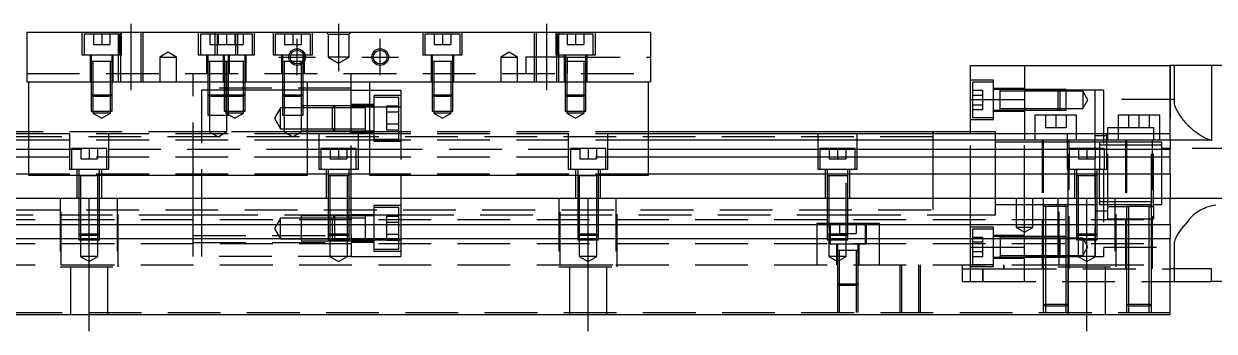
# Model space of a CAD drawing. Extents: x -20 to 630, y -286 to 102.
# Drawn here: x 124.3 to 410.6, y -243 to -169 of the extents above; entities that cross this region are included whole.
import ezdxf

# ---------------------------------------------------------------- set-up
doc = ezdxf.new("R2010")
doc.units = 0
doc.linetypes.add('CENTER', pattern=[50.8, 31.75, -6.35, 6.35, -6.35])
doc.linetypes.add('DASHED', pattern=[19.05, 12.7, -6.35])
doc.layers.get('0').update_dxf_attribs({"linetype": 'CONTINUOUS'})
doc.layers.add('CENTER', color=1, linetype='CENTER')

msp = doc.modelspace()

# ---------------------------------------------------------------- linework, layer by layer
at = {"color": 7, "linetype": 'CONTINUOUS'}
for p, q in [((125, -170.98), (125, -182.98)), ((125, -170.98), (275, -170.98)), ((275, -170.98), (275, -182.98)), ((191.500006, -178.08), (191.229838, -178.08)), ((352, -187.19658), (352, -178.98)), ((352, -178.98), (365, -178.98)), ((365, -178.98), (400, -178.98)), ((365, -178.98), (365, -195.48)), ((400, -195.48), (400, -178.98)), ((410, -178.98), (400, -178.98)), ((410, -178.98), (410, -196.98)), ((446, -178.98), (410, -178.98)), ((125, -182.98), (275, -182.98)), ((125.5, -205.48), (125.5, -182.98)), ((192.5, -205.48), (192.5, -182.98)), ((203, -195.48), (203, -182.98)), ((207.5, -205.48), (207.5, -182.98)), ((274.5, -205.48), (274.5, -182.98)), ((203, -184.98), (207.5, -184.98)), ((359.1, -184.802326), (359.1, -184.803182)), ((352, -187.19658), (365, -187.19658)), ((352, -195.48), (352, -187.19658)), ((377.5, -190.98), (367.5, -190.98)), ((367.5, -190.98), (367.5, -195.48)), ((377.5, -195.48), (377.5, -190.98)), ((397.5, -190.98), (387.5, -190.98)), ((387.5, -190.98), (387.5, -195.48)), ((397.5, -195.48), (397.5, -190.98)), ((125.5, -195.48), (0, -195.48)), ((125.5, -197.019608), (0, -197.019608)), ((125.5, -194.98), (28, -194.98)), ((207.5, -195.48), (192.5, -195.48)), ((207.5, -197.019608), (192.5, -197.019608)), ((343, -194.98), (274.5, -194.98)), ((400, -195.48), (274.5, -195.48)), ((400, -197.019608), (274.5, -197.019608)), ((343, -194.98), (342.995, -194.98)), ((343, -194.979994), (343, -195.48)), ((343, -194.980502), (343, -194.98)), ((343.005, -194.98), (343, -194.98)), ((352, -194.98), (343, -194.98)), ((343, -195.477168), (343, -194.980502)), ((400, -197.019608), (400, -195.48)), ((410, -196.98), (400, -196.98)), ((400, -197.019608), (400, -199.140392)), ((0, -199.140392), (125.5, -199.140392)), ((192.5, -199.140392), (207.5, -199.140392)), ((274.5, -199.140392), (400, -199.140392)), ((400, -201.050532), (400, -199.140392)), ((125.5, -201.050532), (0, -201.050532)), ((207.5, -201.050532), (192.5, -201.050532)), ((400, -201.050532), (274.5, -201.050532)), ((400, -205.161934), (400, -201.050532)), ((125.5, -205.161934), (0, -205.161934)), ((192.5, -205.48), (125.5, -205.48)), ((207.5, -205.161934), (192.5, -205.161934)), ((274.5, -205.48), (207.5, -205.48)), ((400, -205.161934), (274.5, -205.161934)), ((400, -205.161934), (400, -210.98)), ((0, -210.98), (400, -210.98)), ((400, -217.28), (400, -210.98)), ((395.500006, -212.98), (389.499994, -212.98)), ((390, -212.98), (390, -220.68)), ((395, -220.68), (395, -212.98)), ((0, -217.28), (400, -217.28)), ((400, -217.28), (400, -220.68)), ((359.1, -220.157664), (359.1, -220.55767)), ((0, -220.68), (400, -220.68)), ((359.1, -220.55767), (359.1, -220.68)), ((359.1, -222.515624), (359.1, -222.799714)), ((390, -220.68), (390, -227.97998)), ((395, -227.97998), (395, -220.68)), ((400, -238.98), (400, -220.68)), ((359.1, -224.75767), (359.1, -225.157674)), ((390, -227.98), (390, -236.98)), ((395, -236.98), (395, -227.98)), ((410, -227.98), (400, -227.98)), ((410, -230.98), (410, -227.98)), ((400, -230.98), (410, -230.98)), ((446, -230.98), (410, -230.98)), ((0, -238.98), (400, -238.98))]:
    msp.add_line(p, q, dxfattribs=at)
at = {"color": 3, "linetype": 'DASHED'}
for p, q in [((138.25, -170.98), (138.25, -176.48)), ((147.25, -171.48), (138.75, -171.48)), ((138.75, -171.48), (138.75, -176.48)), ((141, -171.48), (141, -173.98)), ((143, -171.48), (143, -173.98)), ((145, -171.48), (145, -173.98)), ((147.000006, -170.98), (147.000006, -171.48)), ((147.000006, -171.48), (147.000006, -176.48)), ((147.25, -176.48), (147.25, -171.48)), ((147.5, -170.98), (147.5, -182.98)), ((147.75, -176.48), (147.75, -170.98)), ((152.5, -182.98), (152.5, -170.98)), ((152.999994, -182.98), (152.999994, -170.98)), ((166.25, -170.98), (166.25, -176.48)), ((170.75, -171.48), (166.75, -171.48)), ((166.75, -171.48), (166.75, -176.48)), ((169, -171.48), (169, -173.98)), ((170.25, -170.98), (170.25, -176.48)), ((179.25, -171.48), (170.75, -171.48)), ((170.75, -171.48), (170.75, -176.48)), ((171, -171.48), (171, -173.98)), ((173, -171.48), (173, -173.98)), ((175, -171.48), (175, -173.98)), ((175.25, -176.48), (175.25, -171.48)), ((175.75, -176.48), (175.75, -170.98)), ((177, -171.48), (177, -173.98)), ((179.25, -176.48), (179.25, -171.48)), ((179.75, -176.48), (179.75, -170.98)), ((184.25, -170.98), (184.25, -176.48)), ((193.25, -171.48), (184.75, -171.48)), ((184.75, -171.48), (184.75, -176.48)), ((187, -171.48), (187, -173.98)), ((189, -171.48), (189, -173.98)), ((191, -171.48), (191, -173.98)), ((193.25, -176.48), (193.25, -171.48)), ((193.75, -176.48), (193.75, -170.98)), ((197.5, -171.48), (197, -170.98)), ((197.5, -171.48), (197.5, -176.98)), ((197.5, -171.48), (202.5, -171.48)), ((202.5, -171.48), (203, -170.98)), ((202.5, -176.98), (202.5, -171.48)), ((220.25, -170.98), (220.25, -176.48)), ((229.25, -171.48), (220.75, -171.48)), ((220.75, -171.48), (220.75, -176.48)), ((223, -171.48), (223, -173.98)), ((225, -171.48), (225, -173.98)), ((227, -171.48), (227, -173.98)), ((229.25, -176.48), (229.25, -171.48)), ((229.75, -176.48), (229.75, -170.98)), ((247.000006, -170.98), (247.000006, -182.98)), ((247.5, -170.98), (247.5, -182.98)), ((252.25, -170.98), (252.25, -176.48)), ((252.5, -182.98), (252.5, -170.98)), ((261.25, -171.48), (252.75, -171.48)), ((252.75, -171.48), (252.75, -176.48)), ((252.999994, -171.48), (252.999994, -170.98)), ((252.999994, -176.48), (252.999994, -171.48)), ((255, -171.48), (255, -173.98)), ((257, -171.48), (257, -173.98)), ((259, -171.48), (259, -173.98)), ((261.25, -176.48), (261.25, -171.48)), ((261.75, -176.48), (261.75, -170.98)), ((141, -173.98), (143, -173.98)), ((143, -173.98), (145, -173.98)), ((169, -173.98), (171, -173.98)), ((171, -173.98), (173, -173.98)), ((173, -173.98), (175, -173.98)), ((175, -173.98), (177, -173.98)), ((187, -173.98), (189, -173.98)), ((189, -173.98), (191, -173.98)), ((223, -173.98), (225, -173.98)), ((225, -173.98), (227, -173.98)), ((255, -173.98), (257, -173.98)), ((257, -173.98), (259, -173.98)), ((138.25, -176.48), (147.75, -176.48)), ((140.25, -176.48), (140.25, -182.98)), ((140.5, -176.48), (140.5, -178.08)), ((145.5, -178.08), (145.5, -176.48)), ((145.75, -182.98), (145.75, -176.48)), ((147.000006, -176.48), (147.000006, -182.98)), ((159, -175.8253), (157, -176.98)), ((157, -176.98), (159, -176.98)), ((157, -176.98), (157, -182.98)), ((161, -176.98), (159, -175.8253)), ((159, -176.98), (161, -176.98)), ((161, -182.98), (161, -176.98)), ((166.25, -176.48), (170.25, -176.48)), ((168.25, -176.48), (168.25, -180.98)), ((168.5, -176.48), (168.5, -178.08)), ((170.25, -176.48), (179.75, -176.48)), ((172.25, -176.48), (172.25, -182.98)), ((172.5, -176.48), (172.5, -178.08)), ((173.5, -178.08), (173.5, -176.48)), ((173.75, -180.98), (173.75, -176.48)), ((177.5, -178.08), (177.5, -176.48)), ((177.75, -182.98), (177.75, -176.48)), ((184.25, -176.48), (193.75, -176.48)), ((186.25, -176.48), (186.25, -180.98)), ((186.5, -176.48), (186.5, -178.08)), ((191.5, -177.667386), (191.5, -176.48)), ((191.75, -180.98), (191.75, -176.48)), ((202.5, -176.98), (197.5, -176.98)), ((197.5, -176.98), (200, -178.423376)), ((200, -178.423376), (202.5, -176.98)), ((220.25, -176.48), (229.75, -176.48)), ((222.25, -176.48), (222.25, -182.98)), ((222.5, -176.48), (222.5, -178.08)), ((227.5, -178.08), (227.5, -176.48)), ((227.75, -182.98), (227.75, -176.48)), ((241, -175.8253), (239, -176.98)), ((239, -176.98), (241, -176.98)), ((239, -176.98), (239, -182.98)), ((243, -176.98), (241, -175.8253)), ((241, -176.98), (243, -176.98)), ((243, -182.98), (243, -176.98)), ((245, -176.98), (245, -180.98)), ((255, -176.98), (245, -176.98)), ((252.25, -176.48), (261.75, -176.48)), ((252.999994, -182.98), (252.999994, -176.48)), ((254.25, -176.48), (254.25, -182.98)), ((254.5, -176.48), (254.5, -178.08)), ((255, -176.98), (275, -176.98)), ((255, -180.98), (255, -176.98)), ((255, -176.98), (255, -178.08)), ((259.5, -178.08), (259.5, -176.48)), ((259.75, -182.98), (259.75, -176.48)), ((140.5, -178.075), (140.5, -178.08)), ((145.5, -178.08), (140.5, -178.08)), ((140.5, -178.08), (140.5, -178.085)), ((140.5, -178.08), (140.5, -182.97998)), ((140.9, -178.08), (140.9, -182.97998)), ((145.1, -182.97998), (145.1, -178.08)), ((145.242602, -178.08), (145.5, -178.08)), ((145.5, -178.08), (145.5, -178.075)), ((145.5, -178.085), (145.5, -178.08)), ((145.5, -182.97998), (145.5, -178.08)), ((168.5, -178.075), (168.5, -178.08)), ((168.5, -178.08), (168.757448, -178.08)), ((173.5, -178.08), (168.5, -178.08)), ((168.5, -178.08), (168.5, -180.97998)), ((168.5, -178.08), (168.5, -178.085)), ((168.9, -178.08), (168.9, -186.48)), ((172.5, -178.075), (172.5, -178.08)), ((177.5, -178.08), (172.5, -178.08)), ((172.5, -178.08), (172.5, -178.085)), ((172.5, -178.08), (172.5, -182.97998)), ((172.9, -178.08), (172.9, -186.48)), ((173.1, -186.48), (173.1, -178.08)), ((173.5, -178.08), (173.5, -178.075)), ((173.5, -180.97998), (173.5, -178.08)), ((173.5, -178.085), (173.5, -178.08)), ((177.1, -186.48), (177.1, -178.08)), ((177.5, -178.08), (177.5, -178.075)), ((177.5, -178.085), (177.5, -178.08)), ((177.5, -182.97998), (177.5, -178.08)), ((186.5, -178.075), (186.5, -178.08)), ((191.5, -178.08), (186.5, -178.08)), ((186.5, -178.08), (186.5, -178.085)), ((186.5, -178.08), (186.5, -180.97998)), ((186.9, -178.08), (186.9, -186.48)), ((191.1, -186.48), (191.1, -178.08)), ((191.242602, -178.08), (191.5, -178.08)), ((191.5, -178.08), (191.5, -177.667386)), ((191.5, -178.08), (191.5, -178.075)), ((191.5, -178.085), (191.5, -178.08)), ((191.5, -178.302876), (191.5, -178.08)), ((191.5, -180.97998), (191.5, -178.302876)), ((222.5, -178.075), (222.5, -178.08)), ((227.5, -178.08), (222.5, -178.08)), ((222.5, -178.08), (222.5, -178.085)), ((222.5, -178.08), (222.5, -182.97998)), ((222.9, -178.08), (222.9, -186.48)), ((227.1, -186.48), (227.1, -178.08)), ((227.5, -178.08), (227.5, -178.075)), ((227.5, -178.085), (227.5, -178.08)), ((227.5, -182.97998), (227.5, -178.08)), ((254.5, -178.075), (254.5, -178.08)), ((259.5, -178.08), (254.5, -178.08)), ((254.5, -178.08), (254.5, -182.97998)), ((254.5, -178.08), (254.5, -178.085)), ((254.9, -178.08), (254.9, -186.48)), ((255, -178.08), (255, -180.98)), ((259.1, -186.48), (259.1, -178.08)), ((259.5, -178.08), (259.5, -178.075)), ((259.5, -182.97998), (259.5, -178.08)), ((259.5, -178.085), (259.5, -178.08)), ((400, -178.98), (400, -195.48)), ((401, -178.98), (401, -188.274836)), ((125, -180.98), (275, -180.98)), ((140.5, -182.98), (140.5, -186.08)), ((140.500006, -182.98), (140.500006, -186.080006)), ((140.9, -182.98), (140.9, -186.48)), ((145.1, -186.48), (145.1, -182.98)), ((145.499994, -186.080006), (145.499994, -182.98)), ((145.5, -186.08), (145.5, -182.98)), ((165, -182.98), (165, -180.98)), ((165, -205.48), (165, -182.98)), ((168.5, -180.98), (168.5, -182.98)), ((168.5, -182.98), (168.5, -186.08)), ((168.500006, -180.98), (168.500006, -182.98)), ((168.500006, -182.98), (168.500006, -186.080006)), ((172.5, -182.98), (172.5, -186.08)), ((172.500006, -182.98), (172.500006, -186.080006)), ((173.499994, -182.98), (173.499994, -180.98)), ((173.499994, -186.080006), (173.499994, -182.98)), ((173.5, -182.98), (173.5, -180.98)), ((173.5, -186.08), (173.5, -182.98)), ((177.499994, -186.080006), (177.499994, -182.98)), ((177.5, -186.08), (177.5, -182.98)), ((186.5, -180.98), (186.5, -182.98)), ((186.5, -182.98), (186.5, -186.08)), ((186.500006, -180.98), (186.500006, -182.98)), ((186.500006, -182.98), (186.500006, -186.080006)), ((186.9, -180.98), (191.1, -180.98)), ((191.499994, -182.98), (191.499994, -180.98)), ((191.499994, -186.080006), (191.499994, -182.98)), ((191.5, -182.98), (191.5, -180.98)), ((191.5, -186.08), (191.5, -182.98)), ((203, -182.98), (203, -180.98)), ((222.5, -182.98), (222.5, -186.08)), ((222.500006, -182.98), (222.500006, -186.080006)), ((227.499994, -186.080006), (227.499994, -182.98)), ((227.5, -186.08), (227.5, -182.98)), ((254.5, -182.98), (254.5, -186.08)), ((254.500006, -182.98), (254.500006, -186.080006)), ((259.499994, -186.080006), (259.499994, -182.98)), ((259.5, -186.08), (259.5, -182.98)), ((357.5, -182.55233), (352, -182.55233)), ((352.5, -183.05233), (352.5, -187.30233)), ((357.5, -183.05233), (352.5, -183.05233)), ((357.5, -187.30233), (357.5, -182.55233)), ((140.5, -186.08), (145.5, -186.08)), ((140.5, -186.08), (140.9, -186.48)), ((140.500006, -186.08002), (140.500006, -189.98)), ((145.1, -186.48), (145.5, -186.08)), ((145.499994, -189.98), (145.499994, -186.08002)), ((203, -184.48), (165, -184.48)), ((167, -184.98), (167, -203.98)), ((168.5, -184.98), (167, -184.98)), ((168.9, -184.98), (168.5, -184.98)), ((168.5, -186.08), (172.5, -186.08)), ((168.5, -186.08), (168.9, -186.48)), ((168.500006, -186.08002), (168.500006, -190.98)), ((172.5, -184.98), (168.9, -184.98)), ((172.9, -184.98), (172.5, -184.98)), ((172.5, -186.08), (177.5, -186.08)), ((172.5, -186.08), (172.9, -186.48)), ((172.500006, -186.08002), (172.500006, -189.98)), ((173.1, -184.98), (172.9, -184.98)), ((173.5, -184.98), (173.1, -184.98)), ((173.1, -186.48), (173.5, -186.08)), ((173.499994, -186.48), (173.499994, -186.08002)), ((177.1, -184.98), (173.5, -184.98)), ((177.5, -184.98), (177.1, -184.98)), ((177.1, -186.48), (177.5, -186.08)), ((177.499994, -189.98), (177.499994, -186.08002)), ((186.5, -184.98), (177.5, -184.98)), ((186.9, -184.98), (186.5, -184.98)), ((186.5, -186.08), (191.5, -186.08)), ((186.5, -186.08), (186.9, -186.48)), ((186.500006, -186.08002), (186.500006, -190.98)), ((191.1, -184.98), (186.9, -184.98)), ((191.5, -184.98), (191.1, -184.98)), ((191.1, -186.48), (191.5, -186.08)), ((191.499994, -190.98), (191.499994, -186.08002)), ((192.5, -184.98), (191.5, -184.98)), ((203, -184.98), (192.5, -184.98)), ((207.5, -184.98), (215, -184.98)), ((215, -184.98), (215, -188.98)), ((222.5, -186.08), (227.5, -186.08)), ((222.5, -186.08), (222.9, -186.48)), ((222.500006, -186.08002), (222.500006, -189.98)), ((227.1, -186.48), (227.5, -186.08)), ((227.499994, -189.98), (227.499994, -186.08002)), ((254.5, -186.08), (259.5, -186.08)), ((254.5, -186.08), (254.9, -186.48)), ((254.500006, -186.08002), (254.500006, -189.98)), ((259.1, -186.48), (259.5, -186.08)), ((259.499994, -189.98), (259.499994, -186.08002)), ((352.5, -184.99293), (355, -184.99293)), ((355, -186.14763), (355, -184.99293)), ((365, -184.55233), (357.5, -184.55233)), ((359.105, -184.80233), (357.5, -184.80233)), ((364.99998, -184.80233), (359.095, -184.80233)), ((359.1, -184.80233), (359.1, -185.05978)), ((359.1, -189.80233), (359.1, -184.80233)), ((364.99998, -185.20233), (359.1, -185.20233)), ((373.1, -184.80233), (365, -184.80233)), ((373.100006, -184.802336), (365, -184.802336)), ((373.27767, -184.98), (365, -184.98)), ((373.5, -185.20233), (365, -185.20233)), ((373.1, -187.30233), (373.1, -184.80233)), ((373.5, -185.20233), (373.1, -184.80233)), ((375, -184.802336), (373.10002, -184.802336)), ((382, -184.98), (373.27767, -184.98)), ((373.5, -185.20233), (373.5, -187.30233)), ((375, -185.20233), (373.50002, -185.20233)), ((375, -189.802326), (375, -184.802336)), ((379, -185.20233), (375, -185.20233)), ((379, -185.20233), (379, -187.30233)), ((380.212436, -187.30233), (379, -185.20233)), ((382, -195.48), (382, -184.98)), ((384, -184.98), (382, -184.98)), ((384, -184.98), (384, -224.98)), ((145.1, -186.48), (140.9, -186.48)), ((140.9, -186.48002), (140.9, -189.98)), ((145.1, -189.98), (145.1, -186.48002)), ((172.500006, -186.48), (168.9, -186.48)), ((168.9, -186.48002), (168.9, -190.98)), ((172.9, -186.48), (172.500006, -186.48)), ((177.1, -186.48), (172.9, -186.48)), ((172.9, -186.48002), (172.9, -189.98)), ((173.1, -190.98), (173.1, -186.48002)), ((173.499994, -189.98), (173.499994, -186.48)), ((177.1, -189.98), (177.1, -186.48002)), ((191.1, -186.48), (186.9, -186.48)), ((186.9, -186.48002), (186.9, -190.98)), ((191, -188.730006), (191, -190.848124)), ((191.499994, -188.730006), (191, -188.730006)), ((191.1, -190.98), (191.1, -186.48002)), ((192.5, -188.730006), (191.499994, -188.730006)), ((198.99998, -188.730006), (192.5, -188.730006)), ((199, -188.73), (198.5, -189.23)), ((203, -188.730006), (198.999994, -188.730006)), ((199, -188.73), (199, -194.73)), ((203, -188.73), (199, -188.73)), ((208.5, -188.43), (203, -188.43)), ((203, -188.98), (207.5, -188.98)), ((206.5, -188.73), (203.00002, -188.73)), ((206.5, -188.73), (206.495, -188.73)), ((206.5, -194.73), (206.5, -188.73)), ((206.505, -188.73), (206.5, -188.73)), ((207.5, -188.73), (206.5, -188.73)), ((208.5, -188.73), (207.5, -188.73)), ((207.5, -188.98), (215, -188.98)), ((208.5, -186.23), (208.5, -197.23)), ((215, -186.23), (208.5, -186.23)), ((214.5, -186.73), (208.5, -186.73)), ((211.5, -188.843248), (211.5, -190.286624)), ((214.5, -188.843248), (211.5, -188.843248)), ((214.5, -196.73), (214.5, -186.73)), ((215, -188.98), (215, -205.48)), ((227.1, -186.48), (222.9, -186.48)), ((222.9, -186.48002), (222.9, -189.98)), ((227.1, -189.98), (227.1, -186.48002)), ((259.1, -186.48), (254.9, -186.48)), ((254.9, -186.48002), (254.9, -189.98)), ((259.1, -189.98), (259.1, -186.48002)), ((352.5, -186.14763), (355, -186.14763)), ((352.5, -187.30233), (352.5, -191.55233)), ((352.5, -188.457032), (355, -188.457032)), ((355, -188.457032), (355, -186.14763)), ((355, -189.611732), (355, -188.457032)), ((357.5, -192.05233), (357.5, -187.30233)), ((373.1, -189.80233), (373.1, -187.30233)), ((373.5, -187.30233), (373.5, -189.40233)), ((379, -187.30233), (379, -189.40233)), ((379, -189.40233), (380.212436, -187.30233)), ((401, -187.23), (384, -187.23)), ((401, -188.274836), (401.035862, -188.603408)), ((140.500006, -189.98), (145.499994, -189.98)), ((140.9, -189.98), (140.9, -190.48)), ((145.1, -190.48), (140.9, -190.48)), ((140.9, -190.48), (143, -191.692436)), ((143, -191.692436), (145.1, -190.48)), ((145.1, -190.48), (145.1, -189.98)), ((168.500006, -190.98), (173.499994, -190.98)), ((168.9, -190.98), (168.9, -194.98)), ((172.500006, -189.98), (177.499994, -189.98)), ((172.9, -189.98), (172.9, -190.48)), ((177.1, -190.48), (172.9, -190.48)), ((172.9, -190.48), (175, -191.692436)), ((173.1, -194.98), (173.1, -190.98)), ((173.499994, -190.98), (173.499994, -189.98)), ((175, -191.692436), (177.1, -190.48)), ((177.1, -190.48), (177.1, -189.98)), ((186, -189.23), (184.556624, -191.73)), ((184.556624, -191.73), (186, -194.23)), ((186, -194.23), (186, -189.23)), ((191, -189.23), (186, -189.23)), ((186.500006, -190.98), (191.499994, -190.98)), ((186.9, -190.98), (186.9, -194.98)), ((198.49998, -189.23), (191, -189.23)), ((191, -190.848124), (191, -190.983818)), ((191, -190.983818), (191, -194.729994)), ((191.1, -194.98), (191.1, -190.98)), ((198.5, -194.23), (198.5, -189.23)), ((206.5, -189.23), (198.5, -189.23)), ((214.5, -190.286624), (211.5, -190.286624)), ((211.5, -190.286624), (211.5, -193.173376)), ((222.500006, -189.98), (227.499994, -189.98)), ((222.9, -189.98), (222.9, -190.48)), ((227.1, -190.48), (222.9, -190.48)), ((222.9, -190.48), (225, -191.692436)), ((225, -191.692436), (227.1, -190.48)), ((227.1, -190.48), (227.1, -189.98)), ((254.500006, -189.98), (259.499994, -189.98)), ((254.9, -189.98), (254.9, -190.48)), ((259.1, -190.48), (254.9, -190.48)), ((254.9, -190.48), (257, -191.692436)), ((257, -191.692436), (259.1, -190.48)), ((259.1, -190.48), (259.1, -189.98)), ((352.5, -189.611732), (355, -189.611732)), ((352.5, -191.55233), (357.5, -191.55233)), ((357.5, -189.80233), (359.105, -189.80233)), ((357.5, -190.05233), (365, -190.05233)), ((359.095, -189.80233), (364.99998, -189.80233)), ((359.1, -189.40233), (364.99998, -189.40233)), ((365, -189.40233), (373.5, -189.40233)), ((365, -189.802326), (373.100006, -189.802326)), ((365, -189.80233), (373.1, -189.80233)), ((370, -190.98), (370, -193.98)), ((372.5, -190.98), (372.5, -193.98)), ((373.1, -189.80233), (373.5, -189.40233)), ((373.10002, -189.802326), (375, -189.802326)), ((373.50002, -189.40233), (375, -189.40233)), ((375, -189.40233), (379, -189.40233)), ((375, -190.98), (375, -193.98)), ((390, -190.98), (390, -193.98)), ((392.5, -190.98), (392.5, -193.98)), ((395, -190.98), (395, -193.98)), ((186, -194.23), (191, -194.23)), ((191, -194.23), (198.49998, -194.23)), ((198.5, -194.23), (206.5, -194.23)), ((198.5, -194.23), (199, -194.73)), ((211.5, -193.173376), (211.5, -194.616752)), ((214.5, -193.173376), (211.5, -193.173376)), ((214.5, -194.616752), (211.5, -194.616752)), ((352, -192.05233), (357.5, -192.05233)), ((370, -193.98), (372.5, -193.98)), ((372.5, -193.98), (375, -193.98)), ((385, -193.98), (387.5, -193.98)), ((385, -195.48), (385, -193.98)), ((387.5, -193.98), (390, -193.98)), ((390, -193.98), (392.5, -193.98)), ((392.5, -193.98), (395, -193.98)), ((395, -193.98), (396, -193.98)), ((396, -193.98), (396, -195.48)), ((343, -196.23), (25, -196.23)), ((167, -194.98), (125.5, -194.98)), ((192.5, -195.48), (125.5, -195.48)), ((192.5, -197.019608), (125.5, -197.019608)), ((135.25, -195.48), (135.25, -203.98)), ((144.75, -203.98), (144.75, -195.48)), ((168.9, -194.98), (167, -194.98)), ((173.1, -194.98), (168.9, -194.98)), ((168.9, -194.98), (171, -196.192436)), ((171, -196.192436), (173.1, -194.98)), ((186.9, -194.98), (173.1, -194.98)), ((191.1, -194.98), (186.9, -194.98)), ((186.9, -194.98), (189, -196.192436)), ((189, -196.192436), (191.1, -194.98)), ((191, -194.729994), (198.99998, -194.729994)), ((203, -194.98), (191.1, -194.98)), ((195.25, -195.48), (195.25, -203.98)), ((199, -194.729994), (203, -194.729994)), ((199, -194.73), (203, -194.73)), ((207.5, -194.98), (203, -194.98)), ((203, -195.03), (208.5, -195.03)), ((203, -210.98), (203, -195.48)), ((203.00002, -194.73), (206.5, -194.73)), ((204.75, -203.98), (204.75, -195.48)), ((206.495, -194.73), (206.5, -194.73)), ((206.5, -194.73), (206.505, -194.73)), ((206.5, -194.73), (207.5, -194.73)), ((207.5, -194.73), (208.5, -194.73)), ((208.5, -194.98), (207.5, -194.98)), ((274.5, -195.48), (207.5, -195.48)), ((274.5, -197.019608), (207.5, -197.019608)), ((215, -194.98), (208.5, -194.98)), ((208.5, -196.73), (214.5, -196.73)), ((208.5, -197.23), (215, -197.23)), ((274.5, -194.98), (215, -194.98)), ((255.25, -195.48), (255.25, -203.98)), ((264.75, -203.98), (264.75, -195.48)), ((315.25, -195.48), (315.25, -203.98)), ((324.75, -203.98), (324.75, -195.48)), ((343, -205.180066), (343, -195.477168)), ((358, -194.98), (352, -194.98)), ((352, -210.98), (352, -195.48)), ((358, -204.98), (358, -194.98)), ((358, -204.98), (358, -194.98)), ((365, -197.48), (358, -197.48)), ((365, -195.48), (365, -196.98)), ((400, -196.98), (365, -196.98)), ((365, -210.98), (365, -196.98)), ((369.5, -197.48), (365, -197.48)), ((367.5, -195.48), (367.5, -196.98)), ((369.25, -196.98), (369.25, -227.98)), ((369.5, -196.98), (369.5, -210.98)), ((375.5, -197.48), (369.5, -197.48)), ((375.25, -195.48), (375.25, -203.98)), ((375.5, -212.985), (375.5, -196.98)), ((382, -197.48), (375.5, -197.48)), ((375.75, -198.98), (375.75, -196.98)), ((377.5, -196.98), (377.5, -195.48)), ((382, -196.98), (382, -195.48)), ((385, -195.98), (382, -195.98)), ((382, -198.98), (382, -196.98)), ((383, -197.48), (382, -197.48)), ((383, -197.48), (382.995, -197.48)), ((383, -197.48), (383, -198.029038)), ((385, -197.48), (383, -197.48)), ((383.005, -197.48), (383, -197.48)), ((384.75, -203.98), (384.75, -195.48)), ((385, -196.98), (385, -195.48)), ((385, -212.98), (385, -196.98)), ((389.5, -197.48), (385, -197.48)), ((387.5, -195.48), (387.5, -196.98)), ((389.25, -196.98), (389.25, -227.98)), ((389.5, -196.98), (389.5, -212.985)), ((395.5, -197.48), (389.5, -197.48)), ((395.5, -212.985), (395.5, -196.98)), ((396, -197.48), (395.5, -197.48)), ((395.75, -227.98), (395.75, -196.98)), ((396, -195.48), (396, -196.98)), ((396, -212.98), (396, -196.98)), ((398, -197.48), (396, -197.48)), ((397.5, -196.98), (397.5, -195.48)), ((398, -204.98), (398, -197.48)), ((125.5, -199.140392), (192.5, -199.140392)), ((144.25, -198.98), (135.75, -198.98)), ((135.75, -198.98), (135.75, -203.98)), ((138, -198.98), (138, -201.48)), ((140, -198.98), (140, -201.48)), ((142, -198.98), (142, -201.48)), ((144.25, -203.98), (144.25, -198.98)), ((204.25, -198.98), (195.75, -198.98)), ((195.75, -198.98), (195.75, -203.98)), ((198, -198.98), (198, -201.48)), ((200, -198.98), (200, -201.48)), ((202, -198.98), (202, -201.48)), ((204.25, -203.98), (204.25, -198.98)), ((207.5, -199.140392), (274.5, -199.140392)), ((264.25, -198.98), (255.75, -198.98)), ((255.75, -198.98), (255.75, -203.98)), ((258, -198.98), (258, -201.48)), ((260, -198.98), (260, -201.48)), ((262, -198.98), (262, -201.48)), ((264.25, -203.98), (264.25, -198.98)), ((324.25, -198.98), (315.75, -198.98)), ((315.75, -198.98), (315.75, -203.98)), ((318, -198.98), (318, -201.48)), ((320, -198.98), (320, -201.48)), ((322, -198.98), (322, -201.48)), ((324.25, -203.98), (324.25, -198.98)), ((384.25, -198.98), (375.75, -198.98)), ((375.75, -198.98), (375.75, -203.98)), ((378, -198.98), (378, -201.48)), ((380, -198.98), (380, -201.48)), ((382, -198.98), (382, -201.48)), ((383, -198.029038), (383, -198.97884)), ((385, -198.23), (383, -198.23)), ((383, -198.97884), (383, -203.879728)), ((384.25, -203.98), (384.25, -198.98)), ((389.5, -198.23), (385, -198.23)), ((395.5, -198.23), (389.5, -198.23)), ((396, -198.23), (395.5, -198.23)), ((398, -198.23), (396, -198.23)), ((400, -198.98), (398, -198.98)), ((418, -198.98), (400, -198.98)), ((192.5, -201.050532), (125.5, -201.050532)), ((138, -201.48), (140, -201.48)), ((140, -201.48), (142, -201.48)), ((198, -201.48), (200, -201.48)), ((200, -201.48), (202, -201.48)), ((274.5, -201.050532), (207.5, -201.050532)), ((258, -201.48), (260, -201.48)), ((260, -201.48), (262, -201.48)), ((318, -201.48), (320, -201.48)), ((320, -201.48), (322, -201.48)), ((378, -201.48), (380, -201.48)), ((380, -201.48), (382, -201.48)), ((382, -204.98), (382, -201.48)), ((192.5, -205.161934), (125.5, -205.161934)), ((135.25, -203.98), (144.75, -203.98)), ((137, -203.98), (137, -210.98)), ((137.5, -203.98), (137.5, -205.58)), ((137.5, -205.575), (137.5, -205.58)), ((142.5, -205.58), (137.5, -205.58)), ((137.5, -205.58), (137.5, -205.585)), ((137.5, -205.58), (137.5, -210.97998)), ((137.9, -205.58), (137.9, -210.97998)), ((142.1, -210.97998), (142.1, -205.58)), ((142.5, -205.58), (142.5, -203.98)), ((142.5, -205.58), (142.5, -205.575)), ((142.5, -205.585), (142.5, -205.58)), ((142.5, -210.97998), (142.5, -205.58)), ((143, -210.98), (143, -203.98)), ((165, -210.98), (165, -205.48)), ((167, -203.98), (167, -210.98)), ((195.25, -203.98), (204.75, -203.98)), ((197, -203.98), (197, -210.98)), ((197.5, -203.98), (197.5, -205.58)), ((197.5, -205.575), (197.5, -205.58)), ((202.5, -205.58), (197.5, -205.58)), ((197.5, -205.58), (197.5, -205.585)), ((197.5, -205.58), (197.5, -210.97998)), ((197.9, -205.58), (197.9, -210.97998)), ((202.1, -210.97998), (202.1, -205.58)), ((202.5, -205.58), (202.5, -203.98)), ((202.5, -205.58), (202.5, -205.575)), ((202.5, -205.585), (202.5, -205.58)), ((202.5, -210.97998), (202.5, -205.58)), ((203, -210.98), (203, -203.98)), ((274.5, -205.161934), (207.5, -205.161934)), ((215, -205.48), (215, -210.98)), ((255.25, -203.98), (264.75, -203.98)), ((257, -203.98), (257, -210.98)), ((257.5, -203.98), (257.5, -205.58)), ((257.5, -205.575), (257.5, -205.58)), ((262.5, -205.58), (257.5, -205.58)), ((257.5, -205.58), (257.5, -205.585)), ((257.5, -205.58), (257.5, -210.97998)), ((257.9, -205.58), (257.9, -210.97998)), ((262.1, -210.97998), (262.1, -205.58)), ((262.5, -205.58), (262.5, -203.98)), ((262.5, -205.58), (262.5, -205.575)), ((262.5, -205.585), (262.5, -205.58)), ((262.5, -210.97998), (262.5, -205.58)), ((263, -210.98), (263, -203.98)), ((315.25, -203.98), (324.75, -203.98)), ((317, -203.98), (317, -210.98)), ((317.5, -203.98), (317.5, -205.58)), ((317.5, -205.575), (317.5, -205.58)), ((322.5, -205.58), (317.5, -205.58)), ((317.5, -205.58), (317.5, -205.585)), ((317.5, -205.58), (317.5, -210.97998)), ((317.9, -205.58), (317.9, -219.98)), ((322.1, -219.98), (322.1, -205.58)), ((322.5, -205.58), (322.5, -203.98)), ((322.5, -205.58), (322.5, -205.575)), ((322.5, -205.585), (322.5, -205.58)), ((322.5, -210.97998), (322.5, -205.58)), ((323, -210.98), (323, -203.98)), ((343, -213.73), (343, -205.180066)), ((358, -214.98), (358, -204.98)), ((358, -214.98), (358, -204.98)), ((375.25, -203.98), (384.75, -203.98)), ((375.75, -227.98), (375.75, -203.98)), ((377, -203.98), (377, -210.98)), ((377.5, -203.98), (377.5, -205.58)), ((377.5, -205.575), (377.5, -205.58)), ((377.5, -205.58), (377.757448, -205.58)), ((382.5, -205.58), (377.5, -205.58)), ((377.5, -205.58), (377.5, -205.585)), ((377.5, -205.58), (377.5, -210.97998)), ((377.9, -205.58), (377.9, -210.97998)), ((382, -210.98), (382, -204.98)), ((382.1, -210.97998), (382.1, -205.58)), ((382.5, -205.58), (382.5, -203.98)), ((382.5, -205.58), (382.5, -205.575)), ((382.5, -205.585), (382.5, -205.58)), ((382.5, -210.97998), (382.5, -205.58)), ((383, -210.98), (383, -203.98)), ((398, -212.48), (398, -204.98)), ((133, -210.98), (133, -227.48)), ((133.291796, -226.98), (133.291796, -210.98)), ((137.5, -210.98), (137.5, -217.28)), ((137.500006, -210.98), (137.500006, -217.28)), ((137.9, -210.98), (137.9, -217.28)), ((142.1, -217.28), (142.1, -210.98)), ((142.499994, -217.28), (142.499994, -210.98)), ((142.5, -217.28), (142.5, -210.98)), ((146.708204, -210.98), (146.708204, -226.98)), ((147, -227.48), (147, -210.98)), ((165, -217.28), (165, -210.98)), ((167, -210.98), (167, -217.28)), ((197.5, -210.98), (197.5, -217.28)), ((197.500006, -210.98), (197.500006, -217.28)), ((197.9, -210.98), (197.9, -217.28)), ((202.1, -217.28), (202.1, -210.98)), ((202.499994, -217.28), (202.499994, -210.98)), ((202.5, -217.28), (202.5, -210.98)), ((203, -217.28), (203, -210.98)), ((215, -210.98), (215, -217.28)), ((253, -210.98), (253, -227.48)), ((253.291796, -226.98), (253.291796, -210.98)), ((257.5, -210.98), (257.5, -217.28)), ((257.500006, -210.98), (257.500006, -217.28)), ((257.9, -210.98), (257.9, -217.28)), ((262.1, -217.28), (262.1, -210.98)), ((262.499994, -217.28), (262.499994, -210.98)), ((262.5, -217.28), (262.5, -210.98)), ((266.708204, -210.98), (266.708204, -226.98)), ((267, -227.48), (267, -210.98)), ((317.5, -210.98), (317.5, -217.28)), ((317.500006, -210.98), (317.500006, -217.28)), ((322.499994, -217.28), (322.499994, -210.98)), ((322.5, -217.28), (322.5, -210.98)), ((352, -217.28), (352, -210.98)), ((363, -210.98), (363, -217.98)), ((365, -217.28), (365, -210.98)), ((367, -217.98), (367, -210.98)), ((369.5, -210.98), (369.5, -212.98)), ((373, -210.98), (373, -227.48)), ((373.291796, -226.98), (373.291796, -210.98)), ((377.5, -210.98), (377.5, -217.28)), ((377.500006, -210.98), (377.500006, -217.28)), ((377.9, -210.98), (377.9, -217.28)), ((382.1, -217.28), (382.1, -210.98)), ((382.499994, -217.28), (382.499994, -210.98)), ((382.5, -217.28), (382.5, -210.98)), ((383, -211.081716), (383, -211.931128)), ((383, -211.73), (398, -211.73)), ((386.708204, -210.98), (386.708204, -226.98)), ((387, -227.48), (387, -210.98)), ((400, -210.98), (418, -210.98)), ((25, -213.73), (343, -213.73)), ((208.5, -212.73), (208.5, -223.73)), ((215, -212.73), (208.5, -212.73)), ((214.5, -213.23), (208.5, -213.23)), ((214.5, -217.28), (214.5, -213.23)), ((358, -212.48), (365, -212.48)), ((365, -212.48), (369.5, -212.48)), ((369.5, -212.48), (383.005, -212.48)), ((369.5, -212.975), (369.5, -212.98)), ((375.5, -212.98), (369.5, -212.98)), ((369.5, -212.98), (369.5, -212.985)), ((369.5, -212.98), (369.5, -217.28)), ((370, -212.98), (370, -217.28)), ((375, -220.68), (375, -212.98)), ((375.5, -220.68), (375.5, -212.975)), ((382, -213.98), (385, -213.98)), ((382.995, -212.48), (396, -212.48)), ((383, -212.479332), (383, -211.930962)), ((383, -211.931128), (383, -212.48)), ((383, -212.48), (383, -212.479332)), ((383.005, -212.48), (396, -212.48)), ((385, -212.98), (389.39999, -212.98)), ((385, -215.98), (385, -212.98)), ((389.39999, -212.98), (389.499994, -212.98)), ((389.5, -212.975), (389.5, -220.68)), ((389.5, -212.98), (389.84965, -212.98)), ((389.849602, -212.98), (389.5, -212.98)), ((395.15035, -212.98), (389.849602, -212.98)), ((395.150204, -212.98), (395.5, -212.98)), ((395.5, -212.98), (395.15035, -212.98)), ((395.5, -220.68), (395.5, -212.975)), ((395.500006, -212.98), (395.60001, -212.98)), ((395.60001, -212.98), (396, -212.98)), ((396, -212.48), (398, -212.48)), ((396, -212.98), (396, -215.98)), ((0, -216.13), (400, -216.13)), ((56.708204, -214.98), (165, -214.98)), ((137.5, -214.98), (137.9, -214.98)), ((137.5, -217.28), (137.5, -219.58)), ((137.500006, -217.28), (137.500006, -219.580006)), ((137.9, -214.98), (142.1, -214.98)), ((137.9, -217.28), (137.9, -219.98)), ((142.1, -214.98), (142.5, -214.98)), ((142.1, -219.98), (142.1, -217.28)), ((142.499994, -219.580006), (142.499994, -217.28)), ((142.5, -219.58), (142.5, -217.28)), ((165, -214.98), (167, -214.98)), ((165, -219.98), (165, -217.28)), ((167, -214.98), (167.5, -214.98)), ((167, -217.28), (167, -220.68)), ((167.5, -214.98), (167.9, -214.98)), ((167.9, -214.98), (203, -214.98)), ((186, -215.73), (184.556624, -218.23)), ((186, -220.73), (186, -215.73)), ((191, -215.73), (186, -215.73)), ((191, -215.230006), (191, -220.68)), ((198.99998, -215.230006), (191, -215.230006)), ((198.49998, -215.73), (191, -215.73)), ((197.5, -214.98), (197.9, -214.98)), ((197.5, -217.28), (197.5, -219.58)), ((197.500006, -217.28), (197.500006, -219.580006)), ((197.9, -214.98), (202.1, -214.98)), ((197.9, -217.28), (197.9, -219.98)), ((199, -215.23), (198.5, -215.73)), ((198.5, -220.68), (198.5, -215.73)), ((206.5, -215.73), (198.5, -215.73)), ((199, -215.23), (199, -220.68)), ((203, -215.23), (199, -215.23)), ((203, -215.230006), (199, -215.230006)), ((202.1, -214.98), (202.5, -214.98)), ((202.1, -219.98), (202.1, -217.28)), ((202.499994, -219.580006), (202.499994, -217.28)), ((202.5, -219.58), (202.5, -217.28)), ((208.5, -214.93), (203, -214.93)), ((203, -214.98), (208.5, -214.98)), ((203, -219.98), (203, -217.28)), ((206.505, -215.23), (203.00002, -215.23)), ((208.5, -215.23), (206.495, -215.23)), ((206.5, -221.23), (206.5, -215.23)), ((208.5, -214.98), (214.5, -214.98)), ((211.5, -215.343248), (211.5, -216.786624)), ((214.5, -215.343248), (211.5, -215.343248)), ((214.5, -216.786624), (211.5, -216.786624)), ((211.5, -216.786624), (211.5, -219.673376)), ((214.5, -214.98), (215, -214.98)), ((214.5, -220.68), (214.5, -217.28)), ((215, -214.98), (317.5, -214.98)), ((215, -217.28), (215, -220.68)), ((257.5, -214.98), (257.9, -214.98)), ((257.5, -217.28), (257.5, -219.58)), ((257.500006, -217.28), (257.500006, -219.580006)), ((257.9, -214.98), (262.1, -214.98)), ((257.9, -217.28), (257.9, -219.98)), ((262.1, -214.98), (262.5, -214.98)), ((262.1, -219.98), (262.1, -217.28)), ((262.499994, -219.580006), (262.499994, -217.28)), ((262.5, -219.58), (262.5, -217.28)), ((315, -216.98), (315, -217.28)), ((315, -216.98), (317.5, -216.98)), ((315, -217.28), (315, -220.68)), ((317.5, -214.98), (317.9, -214.98)), ((317.5, -216.98), (317.9, -216.98)), ((317.5, -217.28), (317.5, -219.58)), ((317.500006, -217.28), (317.500006, -219.580006)), ((317.9, -214.98), (322.1, -214.98)), ((317.9, -216.98), (322.1, -216.98)), ((318, -216.98), (318, -221.98)), ((318.25, -216.98), (318.25, -217.28)), ((318.25, -217.28), (318.25, -219.98)), ((320.5, -216.98), (320.5, -219.48)), ((322.1, -214.98), (322.5, -214.98)), ((322.1, -216.98), (322.5, -216.98)), ((322.499994, -219.580006), (322.499994, -217.28)), ((322.5, -214.98), (343.005, -214.98)), ((322.5, -216.98), (330, -216.98)), ((322.5, -219.58), (322.5, -217.28)), ((324.5, -216.98), (324.5, -219.48)), ((326.75, -217.28), (326.75, -216.98)), ((326.75, -220.68), (326.75, -217.28)), ((327, -221.98), (327, -216.98)), ((330, -216.98), (330, -217.28)), ((330, -217.28), (330, -220.68)), ((342.995, -214.98), (343.291796, -214.98)), ((343.291796, -214.98), (352, -214.98)), ((352, -214.98), (358, -214.98)), ((352, -220.68), (352, -217.28)), ((365, -220.68), (365, -217.28)), ((369.5, -217.28), (369.5, -220.68)), ((370, -217.28), (370, -220.68)), ((377.5, -217.28), (377.5, -219.58)), ((377.500006, -217.28), (377.500006, -219.580006)), ((377.9, -217.28), (377.9, -219.98)), ((382.1, -219.98), (382.1, -217.28)), ((382.499994, -219.580006), (382.499994, -217.28)), ((382.5, -219.58), (382.5, -217.28)), ((396, -215.98), (385, -215.98)), ((137.5, -219.58), (142.5, -219.58)), ((137.5, -219.58), (137.9, -219.98)), ((137.500006, -219.58002), (137.500006, -220.68)), ((142.1, -219.98), (137.9, -219.98)), ((137.9, -219.98002), (137.9, -220.98)), ((142.1, -219.98), (142.5, -219.58)), ((142.1, -220.98), (142.1, -219.98002)), ((142.499994, -220.68), (142.499994, -219.58002)), ((165, -220.68), (165, -219.98)), ((165, -219.98), (203, -219.98)), ((184.556624, -218.23), (186, -220.73)), ((197.5, -219.58), (202.5, -219.58)), ((197.5, -219.58), (197.9, -219.98)), ((197.500006, -219.58002), (197.500006, -220.68)), ((202.1, -219.98), (197.9, -219.98)), ((197.9, -219.98002), (197.9, -220.98)), ((202.1, -219.98), (202.5, -219.58)), ((202.1, -220.98), (202.1, -219.98002)), ((202.499994, -220.68), (202.499994, -219.58002)), ((203, -219.98), (203, -220.68)), ((211.5, -219.673376), (211.5, -221.116752)), ((214.5, -219.673376), (211.5, -219.673376)), ((257.5, -219.58), (262.5, -219.58)), ((257.5, -219.58), (257.9, -219.98)), ((257.500006, -219.58002), (257.500006, -220.68)), ((262.1, -219.98), (257.9, -219.98)), ((257.9, -219.98002), (257.9, -220.98)), ((262.1, -219.98), (262.5, -219.58)), ((262.1, -220.98), (262.1, -219.98002)), ((262.499994, -220.68), (262.499994, -219.58002)), ((317.5, -219.58), (322.5, -219.58)), ((317.5, -219.58), (317.9, -219.98)), ((317.500006, -219.58002), (317.500006, -220.68)), ((322.1, -219.98), (317.9, -219.98)), ((317.9, -219.98002), (317.9, -220.98)), ((318.25, -219.98), (318.25, -220.68)), ((320.5, -219.48), (322.5, -219.48)), ((322.1, -219.98), (322.5, -219.58)), ((322.1, -220.98), (322.1, -219.98002)), ((322.499994, -220.68), (322.499994, -219.58002)), ((322.5, -219.48), (324.5, -219.48)), ((357.5, -217.90767), (352, -217.90767)), ((352.5, -218.40767), (352.5, -220.68)), ((357.5, -218.40767), (352.5, -218.40767)), ((352.5, -220.348268), (355, -220.348268)), ((355, -221.502968), (355, -220.348268)), ((357.5, -222.65767), (357.5, -217.90767)), ((365, -219.90767), (357.5, -219.90767)), ((359.105, -220.15767), (357.5, -220.15767)), ((364.99998, -220.15767), (359.095, -220.15767)), ((359.1, -220.15767), (359.1, -220.415118)), ((359.1, -220.415136), (359.1, -220.15767)), ((359.1, -220.415118), (359.1, -220.679906)), ((367, -217.98), (363, -217.98)), ((363, -217.98), (365, -219.1347)), ((365, -219.1347), (367, -217.98)), ((369.5, -220.15767), (365, -220.15767)), ((369.5, -220.157674), (365, -220.157674)), ((370, -220.15767), (369.5, -220.15767)), ((370, -220.157674), (369.5, -220.157674)), ((373.1, -220.15767), (370, -220.15767)), ((373.100006, -220.157674), (370, -220.157674)), ((373.1, -220.68), (373.1, -220.15767)), ((373.5, -220.55767), (373.1, -220.15767)), ((375, -220.157674), (373.10002, -220.157674)), ((377.5, -219.58), (382.5, -219.58)), ((377.5, -219.58), (377.9, -219.98)), ((377.500006, -219.58002), (377.500006, -220.68)), ((382.1, -219.98), (377.9, -219.98)), ((377.9, -219.98002), (377.9, -220.98)), ((382, -219.98), (382, -217.98)), ((382, -220.68), (382, -219.98)), ((382.1, -219.98), (382.5, -219.58)), ((382.1, -220.98), (382.1, -219.98002)), ((382.499994, -220.68), (382.499994, -219.58002)), ((0, -221.83), (400, -221.83)), ((137.500006, -220.68), (137.500006, -220.98)), ((137.500006, -220.98), (142.499994, -220.98)), ((137.9, -220.98), (137.9, -224.98)), ((142.1, -224.98), (142.1, -220.98)), ((142.499994, -220.98), (142.499994, -220.68)), ((165, -224.98), (165, -220.68)), ((165, -221.60077), (203, -221.60077)), ((165, -221.60077), (167, -221.60077)), ((167, -220.68), (167, -224.98)), ((186, -220.73), (191, -220.73)), ((191, -220.68), (191, -221.229994)), ((191, -220.73), (198.49998, -220.73)), ((191, -221.229994), (198.99998, -221.229994)), ((197.500006, -220.68), (197.500006, -220.98)), ((197.500006, -220.98), (202.499994, -220.98)), ((197.9, -220.98), (197.9, -224.98)), ((198.5, -220.73), (198.5, -220.68)), ((198.5, -220.73), (206.5, -220.73)), ((198.5, -220.73), (199, -221.23)), ((198.999994, -221.229994), (203, -221.229994)), ((199, -220.68), (199, -221.23)), ((199, -221.23), (203, -221.23)), ((202.1, -224.98), (202.1, -220.98)), ((202.499994, -220.98), (202.499994, -220.68)), ((203, -220.68), (203, -224.98)), ((203, -220.98), (215, -220.98)), ((203, -221.53), (208.5, -221.53)), ((203.00002, -221.23), (206.5, -221.23)), ((206.495, -221.23), (206.5, -221.23)), ((206.5, -221.23), (206.505, -221.23)), ((206.5, -221.23), (208.5, -221.23)), ((208.5, -223.23), (214.5, -223.23)), ((214.5, -221.116752), (211.5, -221.116752)), ((214.5, -223.23), (214.5, -220.68)), ((215, -220.68), (215, -220.98)), ((215, -220.98), (215, -224.98)), ((257.500006, -220.68), (257.500006, -220.98)), ((257.500006, -220.98), (262.499994, -220.98)), ((257.9, -220.98), (257.9, -224.98)), ((262.1, -224.98), (262.1, -220.98)), ((262.499994, -220.98), (262.499994, -220.68)), ((315, -220.68), (315, -226.98)), ((317.500006, -220.68), (317.500006, -220.98)), ((317.500006, -220.98), (322.499994, -220.98)), ((317.9, -220.98), (317.9, -224.98)), ((318, -221.98), (327, -221.98)), ((318.25, -220.68), (318.25, -220.98)), ((318.25, -220.98), (318.25, -221.98)), ((319.75, -221.98), (319.75, -226.98)), ((320, -221.98), (320, -223.58)), ((322.1, -224.98), (322.1, -220.98)), ((322.499994, -220.98), (322.499994, -220.68)), ((325, -223.58), (325, -221.98)), ((325.25, -226.98), (325.25, -221.98)), ((326.75, -221.98), (326.75, -220.68)), ((330, -220.68), (330, -226.98)), ((352, -222.76342), (352, -220.68)), ((352, -222.76342), (356.708204, -222.76342)), ((352, -226.98), (352, -222.76342)), ((352.5, -220.68), (352.5, -222.65767)), ((352.5, -221.502968), (355, -221.502968)), ((352.5, -222.65767), (352.5, -226.90767)), ((355, -223.81237), (355, -221.502968)), ((356.708204, -222.76342), (365, -222.76342)), ((357.5, -227.40767), (357.5, -222.65767)), ((364.99998, -220.55767), (359.1, -220.55767)), ((359.1, -220.679906), (359.1, -222.65767)), ((359.1, -222.65767), (359.1, -224.900272)), ((369.5, -220.55767), (365, -220.55767)), ((365, -227.98), (365, -220.68)), ((370, -220.55767), (369.5, -220.55767)), ((369.5, -220.68), (369.5, -227.97998)), ((373.5, -220.55767), (370, -220.55767)), ((370, -220.68), (370, -227.97998)), ((373.1, -222.65767), (373.1, -220.68)), ((373.1, -225.15767), (373.1, -222.65767)), ((373.5, -220.55767), (373.5, -220.68)), ((373.5, -220.68), (373.5, -222.65767)), ((373.5, -222.65767), (373.5, -224.75767)), ((375, -220.55767), (373.50002, -220.55767)), ((379, -220.55767), (375, -220.55767)), ((375, -227.97998), (375, -220.68)), ((375.5, -227.97998), (375.5, -220.68)), ((377.500006, -220.68), (377.500006, -220.98)), ((377.500006, -220.98), (382.499994, -220.98)), ((377.9, -220.98), (377.9, -224.98)), ((379, -220.55767), (379, -222.65767)), ((380.212436, -222.65767), (379, -220.55767)), ((379, -222.65767), (379, -224.75767)), ((379, -224.75767), (380.212436, -222.65767)), ((382, -220.98), (382, -220.68)), ((382, -224.98), (382, -220.98)), ((382.1, -224.98), (382.1, -220.98)), ((382.499994, -220.98), (382.499994, -220.68)), ((384, -222.73), (401, -222.73)), ((389.5, -220.68), (389.5, -227.97998)), ((395.5, -227.97998), (395.5, -220.68)), ((401.02814, -221.396646), (401, -221.685164)), ((401, -221.685164), (401, -230.98)), ((401.119076, -221.049652), (401.02814, -221.396646)), ((142.1, -224.98), (137.9, -224.98)), ((137.9, -224.98), (140, -226.192436)), ((140, -226.192436), (142.1, -224.98)), ((203, -224.98), (165, -224.98)), ((202.1, -224.98), (197.9, -224.98)), ((197.9, -224.98), (200, -226.192436)), ((200, -226.192436), (202.1, -224.98)), ((203, -224.98), (215, -224.98)), ((208.5, -223.73), (215, -223.73)), ((262.1, -224.98), (257.9, -224.98)), ((257.9, -224.98), (260, -226.192436)), ((260, -226.192436), (262.1, -224.98)), ((322.1, -224.98), (317.9, -224.98)), ((317.9, -224.98), (320, -226.192436)), ((320, -223.575), (320, -223.58)), ((325, -223.58), (320, -223.58)), ((320, -223.58), (320, -223.585)), ((320, -223.58), (320, -226.97998)), ((320, -226.192436), (322.1, -224.98)), ((320.4, -223.58), (320.4, -231.98)), ((324.6, -231.98), (324.6, -223.58)), ((324.742602, -223.58), (325, -223.58)), ((325, -223.58), (325, -223.575)), ((325, -223.585), (325, -223.58)), ((325, -226.97998), (325, -223.58)), ((352.5, -223.81237), (355, -223.81237)), ((352.5, -224.96707), (355, -224.96707)), ((355, -224.96707), (355, -223.81237)), ((357.5, -225.15767), (359.105, -225.15767)), ((357.5, -225.40767), (365, -225.40767)), ((359.095, -225.15767), (364.99998, -225.15767)), ((359.1, -224.75767), (364.99998, -224.75767)), ((359.1, -225.15767), (359.1, -224.90022)), ((359.1, -225.15767), (359.1, -224.90022)), ((359.1, -224.900272), (359.1, -225.15767)), ((359.1, -224.900272), (359.1, -225.15767)), ((365, -224.75767), (369.5, -224.75767)), ((365, -224.98), (369.5, -224.98)), ((365, -225.157664), (369.5, -225.157664)), ((365, -225.15767), (369.5, -225.15767)), ((369.5, -224.75767), (370, -224.75767)), ((369.5, -224.98), (370, -224.98)), ((369.5, -225.157664), (370, -225.157664)), ((369.5, -225.15767), (370, -225.15767)), ((370, -224.75767), (373.5, -224.75767)), ((370, -224.98), (373.27767, -224.98)), ((370, -225.157664), (373.100006, -225.157664)), ((370, -225.15767), (373.1, -225.15767)), ((373.1, -225.15767), (373.5, -224.75767)), ((373.10002, -225.157664), (375, -225.157664)), ((373.27767, -224.98), (375, -224.98)), ((373.50002, -224.75767), (375, -224.75767)), ((375, -224.75767), (379, -224.75767)), ((375, -224.98), (375.5, -224.98)), ((375.5, -224.98), (377.9, -224.98)), ((382.1, -224.98), (377.9, -224.98)), ((377.9, -224.98), (380, -226.192436)), ((380, -226.192436), (382.1, -224.98)), ((382.1, -224.98), (384, -224.98)), ((0, -226.98), (400, -226.98)), ((133, -227.48), (147, -227.48)), ((133.291796, -226.98), (146.708204, -226.98)), ((135.5, -227.48), (135.5, -238.98)), ((144.5, -238.98), (144.5, -227.48)), ((253, -227.48), (267, -227.48)), ((253.291796, -226.98), (266.708204, -226.98)), ((255.5, -227.48), (255.5, -238.98)), ((264.5, -238.98), (264.5, -227.48)), ((320, -226.98), (320, -231.58)), ((320.000006, -226.98), (320.000006, -231.580006)), ((324.999994, -231.580006), (324.999994, -226.98)), ((325, -231.58), (325, -226.98)), ((335.000006, -226.98), (335.000006, -238.48)), ((335.4, -226.98), (335.4, -238.48)), ((339.6, -238.48), (339.6, -226.98)), ((339.999994, -238.48), (339.999994, -226.98)), ((350, -226.98), (350, -227.98)), ((350, -227.98), (360, -227.98)), ((350, -227.98), (350, -230.98)), ((352, -230.98), (352, -226.98)), ((352, -227.40767), (357.5, -227.40767)), ((352.5, -226.90767), (357.5, -226.90767)), ((355, -230.98), (355, -227.98)), ((355, -227.98), (355, -230.98)), ((360, -227.98), (360, -226.98)), ((360, -226.98), (360, -227.98)), ((360, -227.98), (400, -227.98)), ((365, -230.98), (365, -227.98)), ((369.5, -227.98), (369.5, -236.48)), ((369.500006, -227.98), (369.500006, -236.480006)), ((370, -227.98), (370, -236.98)), ((373, -227.48), (387, -227.48)), ((373.291796, -226.98), (386.708204, -226.98)), ((375, -236.98), (375, -227.98)), ((375.499994, -236.480006), (375.499994, -227.98)), ((375.5, -227.48), (375.5, -238.98)), ((375.5, -236.48), (375.5, -227.98)), ((384.5, -238.98), (384.5, -227.48)), ((389.5, -227.98), (389.5, -236.48)), ((389.500006, -227.98), (389.500006, -236.480006)), ((395.499994, -236.480006), (395.499994, -227.98)), ((395.5, -236.48), (395.5, -227.98)), ((320, -231.58), (325, -231.58)), ((320, -231.58), (320.4, -231.98)), ((320.000006, -231.58002), (320.000006, -238.48)), ((324.6, -231.98), (325, -231.58)), ((324.999994, -238.48), (324.999994, -231.58002)), ((350, -230.98), (355, -230.98)), ((355, -230.98), (400, -230.98)), ((324.6, -231.98), (320.4, -231.98)), ((320.4, -231.98002), (320.4, -238.48)), ((324.6, -238.48), (324.6, -231.98002)), ((369.5, -236.48), (375.5, -236.48)), ((369.5, -236.48), (370, -236.98)), ((369.500006, -236.48002), (369.500006, -238.48)), ((375, -236.98), (370, -236.98)), ((370, -236.98002), (370, -238.48)), ((375, -236.98), (375.5, -236.48)), ((375, -238.48), (375, -236.98002)), ((375.499994, -238.48), (375.499994, -236.48002)), ((389.5, -236.48), (395.5, -236.48)), ((389.5, -236.48), (390, -236.98)), ((389.500006, -236.48002), (389.500006, -238.48)), ((395, -236.98), (390, -236.98)), ((390, -236.98002), (390, -238.48)), ((395, -236.98), (395.5, -236.48)), ((395, -238.48), (395, -236.98002)), ((395.499994, -238.48), (395.499994, -236.48002)), ((6.499992, -238.48), (400, -238.48))]:
    msp.add_line(p, q, dxfattribs=at)
at = {"color": 3, "linetype": 'CONTINUOUS'}
for centre in [(190, -176.98), (210, -176.98)]:
    msp.add_circle(centre, 2, dxfattribs=at)
at = {"color": 7, "linetype": 'CONTINUOUS'}
for centre in [(190, -176.98), (210, -176.98)]:
    msp.add_circle(centre, 1.65, dxfattribs=at)
at = {"color": 3, "linetype": 'DASHED'}
for centre, radius, start, end in [((415.412749, -182.356012), 15.675613, 203.48708594, 252.17789553), ((412.109519, -222.503125), 9.900279, 96.43462492, 147.2861536), ((412.817154, -226.179256), 12.773326, 135.03444464, 156.32256147)]:
    msp.add_arc(centre, radius, start, end, dxfattribs=at)
at = {"layer": 'CENTER', "color": 1, "linetype": 'CENTER'}
for p, q in [((150, -168.98), (150, -184.98)), ((200, -168.98), (200, -180.423376)), ((250, -168.98), (250, -184.98)), ((190, -181.38), (190, -172.58)), ((210, -181.38), (210, -172.58)), ((185.6, -176.98), (194.4, -176.98)), ((205.6, -176.98), (214.4, -176.98)), ((140, -242.98), (140, -208.98)), ((260, -242.98), (260, -208.98)), ((380, -242.98), (380, -208.98))]:
    msp.add_line(p, q, dxfattribs=at)

doc.saveas('drawing.dxf')
